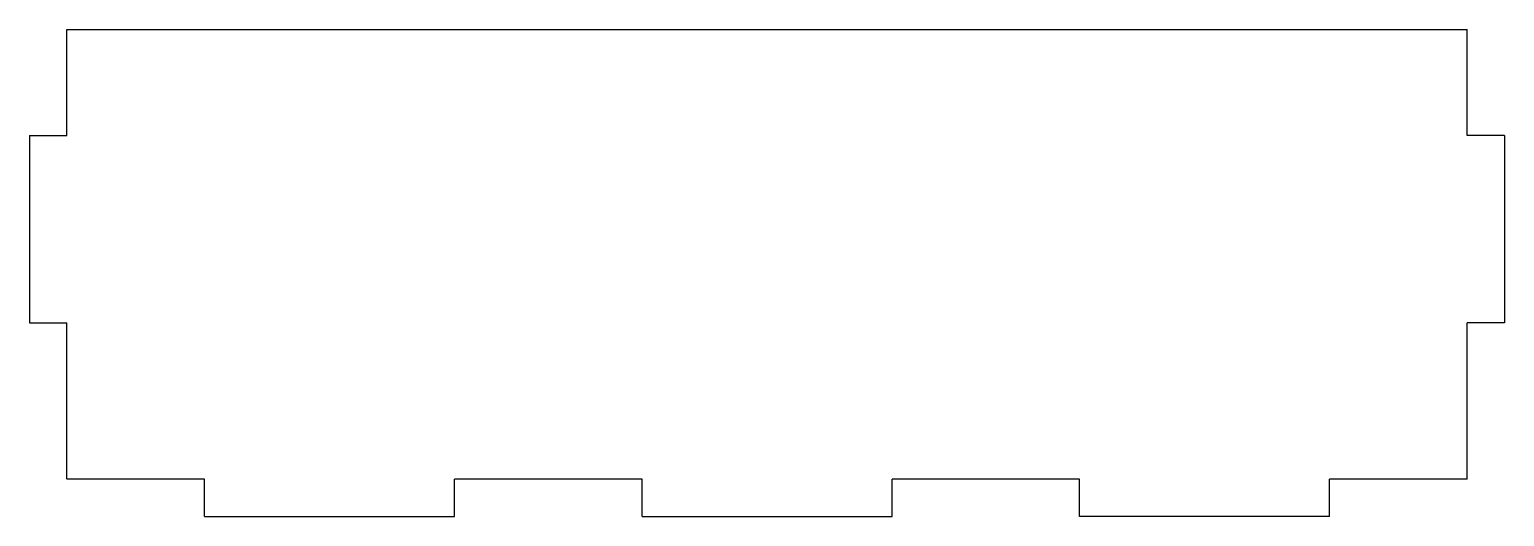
# Model space of a CAD drawing. Header units: millimetres. Extents: x -59 to 59, y -23 to 16.
import ezdxf

# ---------------------------------------------------------------- set-up
doc = ezdxf.new("R2010")
doc.units = ezdxf.units.MM

msp = doc.modelspace()

# ---------------------------------------------------------------- linework, layer by layer
at = {"color": 7, "linetype": 'Continuous', "lineweight": 25}
for p, q in [((-56, 16), (56, 16)), ((-56, 7.5), (-56, 16)), ((56, 7.5), (56, 16)), ((-59, 7.5), (-56, 7.5)), ((-59, 7.5), (-59, -7.5)), ((59, 7.5), (56, 7.5)), ((59, 7.5), (59, -7.5)), ((-59, -7.5), (-56, -7.5)), ((-56, -20), (-56, -7.5)), ((59, -7.5), (56, -7.5)), ((56, -20), (56, -7.5)), ((-45, -20), (-56, -20)), ((-45, -23), (-45, -20)), ((-10, -20), (-25, -20)), ((-25, -23), (-25, -20)), ((-10, -23), (-10, -20)), ((25, -20), (10, -20)), ((10, -23), (10, -20)), ((25, -23), (25, -20)), ((56, -20), (45, -20)), ((45, -23), (45, -20)), ((-45, -23), (-25, -23)), ((-10, -23), (10, -23)), ((45, -23), (25, -23))]:
    msp.add_line(p, q, dxfattribs=at)

doc.saveas('drawing.dxf')
